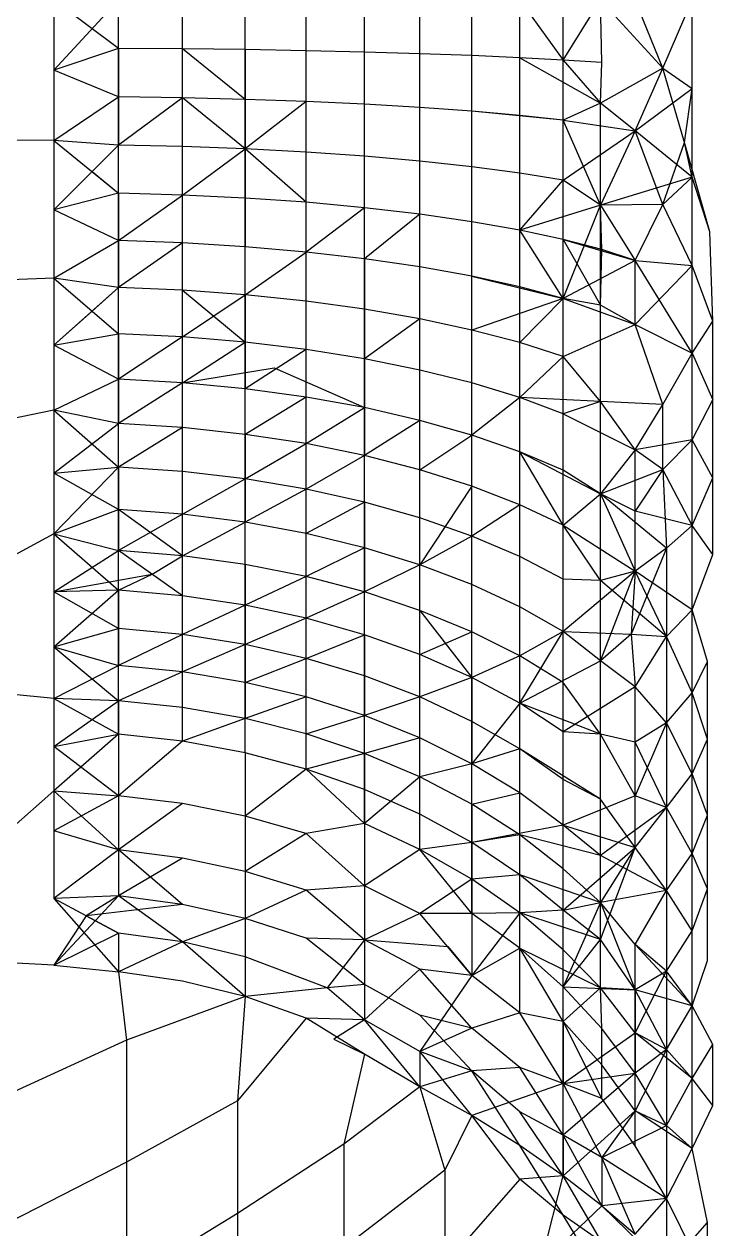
# Model space of a CAD drawing. Header units: inches. Extents: x 17 to 4615, y 5 to 3256.
# Drawn here: x 744.011 to 744.533, y 2589.219 to 2590.134 of the extents above; entities that cross this region are included whole.
import ezdxf

# ---------------------------------------------------------------- set-up
doc = ezdxf.new("R2010")
doc.units = ezdxf.units.IN
doc.header["$MEASUREMENT"] = 0

msp = doc.modelspace()

# ---------------------------------------------------------------- linework, layer by layer
for p, q in [((744.03334, 2590.15232), (744.03334, 2590.09882)), ((744.03334, 2590.09882), (744.08235, 2590.15232)), ((744.08235, 2590.11539), (744.03334, 2590.15232)), ((744.08235, 2590.11539), (744.08235, 2590.15232)), ((744.13087, 2590.11506), (744.13087, 2590.15232)), ((744.17848, 2590.11448), (744.17848, 2590.15232)), ((744.22468, 2590.11365), (744.22468, 2590.15232)), ((744.26902, 2590.11261), (744.26902, 2590.15232)), ((744.31111, 2590.11139), (744.31111, 2590.15232)), ((744.35054, 2590.10996), (744.35054, 2590.15232)), ((744.38688, 2590.10834), (744.38688, 2590.15232)), ((744.38688, 2590.15232), (744.41984, 2590.10654)), ((744.41984, 2590.10654), (744.41984, 2590.15232)), ((744.41984, 2590.10654), (744.44804, 2590.15232)), ((744.44908, 2590.10462), (744.44804, 2590.15232)), ((744.44804, 2590.15232), (744.49528, 2590.10038)), ((744.49528, 2590.10038), (744.47428, 2590.15232)), ((744.49528, 2590.10038), (744.51756, 2590.15232)), ((744.51756, 2590.08487), (744.51756, 2590.15232)), ((744.08235, 2590.11539), (744.03334, 2590.09882)), ((744.13087, 2590.11506), (744.08235, 2590.11539)), ((744.08235, 2590.07856), (744.08235, 2590.11539)), ((744.08235, 2590.11539), (744.08235, 2590.04191)), ((744.17848, 2590.11448), (744.13087, 2590.11506)), ((744.13087, 2590.07785), (744.13087, 2590.11506)), ((744.17848, 2590.0767), (744.13087, 2590.11506)), ((744.22468, 2590.11365), (744.17848, 2590.11448)), ((744.17848, 2590.0767), (744.17848, 2590.11448)), ((744.17848, 2590.11448), (744.17848, 2590.0391)), ((744.26902, 2590.11261), (744.22468, 2590.11365)), ((744.22468, 2590.07508), (744.22468, 2590.11365)), ((744.31111, 2590.11139), (744.26902, 2590.11261)), ((744.26902, 2590.07303), (744.26902, 2590.11261)), ((744.35054, 2590.10996), (744.31111, 2590.11139)), ((744.31111, 2590.07056), (744.31111, 2590.11139)), ((744.38688, 2590.10834), (744.35054, 2590.10996)), ((744.35054, 2590.06769), (744.35054, 2590.10996)), ((744.41984, 2590.10654), (744.38688, 2590.10834)), ((744.38688, 2590.06446), (744.38688, 2590.10834)), ((744.38688, 2590.10834), (744.44804, 2590.07392)), ((744.44908, 2590.10462), (744.41984, 2590.10654)), ((744.41984, 2590.06089), (744.41984, 2590.10654)), ((744.41984, 2590.10654), (744.44804, 2590.07392)), ((744.03334, 2590.09882), (744.03334, 2590.0456)), ((744.08235, 2590.07856), (744.03334, 2590.09882)), ((744.44804, 2590.07392), (744.44908, 2590.10462)), ((744.49528, 2590.10038), (744.44804, 2590.07392)), ((744.47428, 2590.05289), (744.49528, 2590.10038)), ((744.51179, 2590.04401), (744.49528, 2590.10038)), ((744.49528, 2590.10038), (744.51756, 2590.08487)), ((744.47428, 2590.05289), (744.51756, 2590.08487)), ((744.51179, 2590.04401), (744.51756, 2590.08487)), ((744.51756, 2590.01758), (744.51756, 2590.08487)), ((744.03334, 2590.0456), (744.08235, 2590.07856)), ((744.13087, 2590.07785), (744.08235, 2590.07856)), ((744.08235, 2590.04191), (744.08235, 2590.07856)), ((744.13087, 2590.07785), (744.08235, 2590.04191)), ((744.17848, 2590.0767), (744.13087, 2590.07785)), ((744.13087, 2590.04087), (744.13087, 2590.07785)), ((744.17848, 2590.0391), (744.13087, 2590.07785)), ((744.22468, 2590.07508), (744.17848, 2590.0767)), ((744.17848, 2590.0391), (744.17848, 2590.0767)), ((744.22468, 2590.07508), (744.17848, 2590.0391)), ((744.26902, 2590.07303), (744.22468, 2590.07508)), ((744.22468, 2590.03669), (744.22468, 2590.07508)), ((744.31111, 2590.07056), (744.26902, 2590.07303)), ((744.26902, 2590.0336), (744.26902, 2590.07303)), ((744.35054, 2590.06769), (744.31111, 2590.07056)), ((744.31111, 2590.02991), (744.31111, 2590.07056)), ((744.44804, 2590.07392), (744.41984, 2590.06089)), ((744.47428, 2590.05289), (744.44804, 2590.07392)), ((744.44804, 2589.99637), (744.44804, 2590.07392)), ((744.38688, 2590.06446), (744.35054, 2590.06769)), ((744.35054, 2590.02561), (744.35054, 2590.06769)), ((744.41984, 2590.06089), (744.35054, 2590.06769)), ((744.41984, 2590.06089), (744.38688, 2590.06446)), ((744.38688, 2590.02079), (744.38688, 2590.06446)), ((744.41984, 2590.01545), (744.41984, 2590.06089)), ((744.41984, 2590.06089), (744.47428, 2590.05289)), ((744.44804, 2589.99637), (744.41984, 2590.06089)), ((744.41984, 2590.01545), (744.47428, 2590.05289)), ((744.47428, 2590.05289), (744.44804, 2589.99637)), ((744.49528, 2589.99698), (744.47428, 2590.05289)), ((744.51756, 2590.01758), (744.47428, 2590.05289)), ((744.03334, 2590.0456), (744.00028, 2590.04587)), ((744.03334, 2590.0456), (744.03334, 2589.99289)), ((744.08235, 2590.04191), (744.03334, 2590.0456)), ((744.03334, 2590.0456), (744.08235, 2590.00553)), ((744.49528, 2589.99698), (744.51179, 2590.04401)), ((744.53092, 2589.97611), (744.51179, 2590.04401)), ((744.51756, 2590.01758), (744.51179, 2590.04401)), ((744.03334, 2589.99289), (744.08235, 2590.04191)), ((744.08235, 2590.04191), (744.06233, 2590.02189)), ((744.13087, 2590.04087), (744.08235, 2590.04191)), ((744.08235, 2590.00553), (744.08235, 2590.04191)), ((744.17848, 2590.0391), (744.13087, 2590.04087)), ((744.13087, 2590.00412), (744.13087, 2590.04087)), ((744.13087, 2590.00412), (744.17848, 2590.0391)), ((744.22468, 2590.03669), (744.17848, 2590.0391)), ((744.17848, 2590.00181), (744.17848, 2590.0391)), ((744.17848, 2590.0391), (744.17848, 2589.96485)), ((744.22468, 2589.99857), (744.17848, 2590.0391)), ((744.26902, 2590.0336), (744.22468, 2590.03669)), ((744.22468, 2589.99857), (744.22468, 2590.03669)), ((744.31111, 2590.02991), (744.26902, 2590.0336)), ((744.26902, 2589.99448), (744.26902, 2590.0336)), ((744.35054, 2590.02561), (744.31111, 2590.02991)), ((744.31111, 2589.98957), (744.31111, 2590.02991)), ((744.38688, 2590.02079), (744.35054, 2590.02561)), ((744.35054, 2589.98386), (744.35054, 2590.02561)), ((744.06233, 2590.02189), (744.08235, 2590.00553)), ((744.41984, 2590.01545), (744.38688, 2590.02079)), ((744.38688, 2589.97742), (744.38688, 2590.02079)), ((744.38688, 2589.97742), (744.41984, 2590.01545)), ((744.44804, 2589.99637), (744.41984, 2590.01545)), ((744.41984, 2589.97034), (744.41984, 2590.01545)), ((744.51756, 2590.01758), (744.44804, 2589.99637)), ((744.51756, 2590.01758), (744.49528, 2589.99698)), ((744.51756, 2589.95063), (744.51756, 2590.01758)), ((744.53092, 2589.97611), (744.51756, 2590.01758)), ((744.08235, 2590.00553), (744.03334, 2589.99289)), ((744.13087, 2590.00412), (744.08235, 2590.00553)), ((744.08235, 2589.96949), (744.08235, 2590.00553)), ((744.08235, 2590.00553), (744.08235, 2589.9339)), ((744.08235, 2589.96949), (744.13087, 2590.00412)), ((744.17848, 2590.00181), (744.13087, 2590.00412)), ((744.13087, 2589.96775), (744.13087, 2590.00412)), ((744.22468, 2589.99857), (744.17848, 2590.00181)), ((744.17848, 2589.96485), (744.17848, 2590.00181)), ((744.26902, 2589.99448), (744.22468, 2589.99857)), ((744.22468, 2589.96085), (744.22468, 2589.99857)), ((744.49528, 2589.99698), (744.44804, 2589.99637)), ((744.47428, 2589.95444), (744.49528, 2589.99698)), ((744.51756, 2589.95063), (744.49528, 2589.99698)), ((744.03334, 2589.99289), (744.03334, 2589.94101)), ((744.08235, 2589.96949), (744.03334, 2589.99289)), ((744.26902, 2589.99448), (744.22468, 2589.96085)), ((744.31111, 2589.98957), (744.26902, 2589.99448)), ((744.26902, 2589.95575), (744.26902, 2589.99448)), ((744.31111, 2589.98957), (744.26902, 2589.95575)), ((744.35054, 2589.98386), (744.31111, 2589.98957)), ((744.31111, 2589.94962), (744.31111, 2589.98957)), ((744.44804, 2589.99637), (744.38688, 2589.97742)), ((744.41984, 2589.92566), (744.44804, 2589.99637)), ((744.44804, 2589.92057), (744.44804, 2589.99637)), ((744.44908, 2589.96265), (744.44804, 2589.99637)), ((744.44804, 2589.99637), (744.47428, 2589.95444)), ((744.38688, 2589.97742), (744.35054, 2589.98386)), ((744.35054, 2589.94251), (744.35054, 2589.98386)), ((744.03334, 2589.94101), (744.08235, 2589.96949)), ((744.13087, 2589.96775), (744.08235, 2589.96949)), ((744.08235, 2589.9339), (744.08235, 2589.96949)), ((744.41984, 2589.97034), (744.38688, 2589.97742)), ((744.38688, 2589.93451), (744.38688, 2589.97742)), ((744.41984, 2589.92566), (744.38688, 2589.97742)), ((744.44908, 2589.96265), (744.41984, 2589.97034)), ((744.41984, 2589.92566), (744.41984, 2589.97034)), ((744.41984, 2589.97034), (744.47428, 2589.95444)), ((744.41984, 2589.97034), (744.44804, 2589.92057)), ((744.53334, 2589.90845), (744.53092, 2589.97611)), ((744.13087, 2589.96775), (744.08235, 2589.9339)), ((744.17848, 2589.96485), (744.13087, 2589.96775)), ((744.13087, 2589.93183), (744.13087, 2589.96775)), ((744.22468, 2589.96085), (744.17848, 2589.96485)), ((744.17848, 2589.92835), (744.17848, 2589.96485)), ((744.17848, 2589.92835), (744.22468, 2589.96085)), ((744.26902, 2589.95575), (744.22468, 2589.96085)), ((744.22468, 2589.92356), (744.22468, 2589.96085)), ((744.44804, 2589.92057), (744.44908, 2589.96265)), ((744.47428, 2589.95444), (744.44908, 2589.96265)), ((744.31111, 2589.94962), (744.26902, 2589.95575)), ((744.26902, 2589.91745), (744.26902, 2589.95575)), ((744.26902, 2589.95575), (744.26902, 2589.87977)), ((744.47428, 2589.95444), (744.41984, 2589.92566)), ((744.47428, 2589.90586), (744.47428, 2589.95444)), ((744.47428, 2589.95444), (744.51756, 2589.95063)), ((744.51756, 2589.88416), (744.47428, 2589.95444)), ((744.35054, 2589.94251), (744.31111, 2589.94962)), ((744.31111, 2589.91013), (744.31111, 2589.94962)), ((744.38688, 2589.93451), (744.35054, 2589.94251)), ((744.35054, 2589.90165), (744.35054, 2589.94251)), ((744.35054, 2589.94251), (744.41984, 2589.92566)), ((744.51756, 2589.95063), (744.47428, 2589.90586)), ((744.51756, 2589.88416), (744.51756, 2589.95063)), ((744.53334, 2589.90845), (744.51756, 2589.95063)), ((744.03334, 2589.94101), (744.00028, 2589.93967)), ((744.03334, 2589.94101), (744.03334, 2589.89023)), ((744.08235, 2589.9339), (744.03334, 2589.94101)), ((744.03334, 2589.94101), (744.08235, 2589.89884)), ((744.03334, 2589.89023), (744.08235, 2589.9339)), ((744.08235, 2589.9339), (744.06233, 2589.91607)), ((744.13087, 2589.93183), (744.08235, 2589.9339)), ((744.08235, 2589.89884), (744.08235, 2589.9339)), ((744.41984, 2589.92566), (744.38688, 2589.93451)), ((744.38688, 2589.89209), (744.38688, 2589.93451)), ((744.17848, 2589.92835), (744.13087, 2589.93183)), ((744.13087, 2589.89643), (744.13087, 2589.93183)), ((744.13087, 2589.93183), (744.17848, 2589.8924)), ((744.13087, 2589.89643), (744.17848, 2589.92835)), ((744.22468, 2589.92356), (744.17848, 2589.92835)), ((744.17848, 2589.8924), (744.17848, 2589.92835)), ((744.17848, 2589.92835), (744.17848, 2589.85706)), ((744.26902, 2589.91745), (744.22468, 2589.92356)), ((744.22468, 2589.88681), (744.22468, 2589.92356)), ((744.41984, 2589.92566), (744.35054, 2589.90165)), ((744.38688, 2589.89209), (744.41984, 2589.92566)), ((744.44804, 2589.92057), (744.41984, 2589.92566)), ((744.41984, 2589.88154), (744.41984, 2589.92566)), ((744.41984, 2589.92566), (744.47428, 2589.90586)), ((744.03334, 2589.89023), (744.06233, 2589.91607)), ((744.06233, 2589.91607), (744.08235, 2589.89884)), ((744.31111, 2589.91013), (744.26902, 2589.91745)), ((744.26902, 2589.87977), (744.26902, 2589.91745)), ((744.44804, 2589.84726), (744.44804, 2589.92057)), ((744.47428, 2589.90586), (744.44804, 2589.92057)), ((744.31111, 2589.91013), (744.26902, 2589.87977)), ((744.35054, 2589.90165), (744.31111, 2589.91013)), ((744.31111, 2589.87125), (744.31111, 2589.91013)), ((744.41984, 2589.88154), (744.47428, 2589.90586)), ((744.49528, 2589.84501), (744.47428, 2589.90586)), ((744.47428, 2589.90586), (744.51756, 2589.88416)), ((744.51756, 2589.88416), (744.53334, 2589.90845)), ((744.53334, 2589.84861), (744.53334, 2589.90845)), ((744.03334, 2589.89023), (744.08235, 2589.89884)), ((744.13087, 2589.89643), (744.08235, 2589.89884)), ((744.08235, 2589.86438), (744.08235, 2589.89884)), ((744.08235, 2589.89884), (744.08235, 2589.83063)), ((744.13087, 2589.89643), (744.08235, 2589.86438)), ((744.17848, 2589.8924), (744.13087, 2589.89643)), ((744.13087, 2589.86164), (744.13087, 2589.89643)), ((744.38688, 2589.89209), (744.35054, 2589.90165)), ((744.35054, 2589.86142), (744.35054, 2589.90165)), ((744.03334, 2589.89023), (744.03334, 2589.84076)), ((744.08235, 2589.86438), (744.03334, 2589.89023)), ((744.13087, 2589.86164), (744.17848, 2589.8924)), ((744.22468, 2589.88681), (744.17848, 2589.8924)), ((744.17848, 2589.85706), (744.17848, 2589.8924)), ((744.22468, 2589.88681), (744.17848, 2589.85706)), ((744.26902, 2589.87977), (744.22468, 2589.88681)), ((744.22468, 2589.85074), (744.22468, 2589.88681)), ((744.41984, 2589.88154), (744.38688, 2589.89209)), ((744.38688, 2589.85032), (744.38688, 2589.89209)), ((744.31111, 2589.87125), (744.26902, 2589.87977)), ((744.26902, 2589.84272), (744.26902, 2589.87977)), ((744.26902, 2589.87977), (744.26902, 2589.8064)), ((744.38688, 2589.85032), (744.41984, 2589.88154)), ((744.44804, 2589.84726), (744.41984, 2589.88154)), ((744.41984, 2589.83808), (744.41984, 2589.88154)), ((744.49528, 2589.84501), (744.51756, 2589.88416)), ((744.51756, 2589.81833), (744.51756, 2589.88416)), ((744.51756, 2589.88416), (744.53334, 2589.84861)), ((744.13087, 2589.86164), (744.20043, 2589.87292)), ((744.20043, 2589.87292), (744.26902, 2589.84272)), ((744.35054, 2589.86142), (744.31111, 2589.87125)), ((744.31111, 2589.83307), (744.31111, 2589.87125)), ((744.03334, 2589.84076), (744.08235, 2589.86438)), ((744.13087, 2589.86164), (744.08235, 2589.86438)), ((744.08235, 2589.83063), (744.08235, 2589.86438)), ((744.13087, 2589.86164), (744.08235, 2589.83063)), ((744.17848, 2589.85706), (744.13087, 2589.86164)), ((744.13087, 2589.82755), (744.13087, 2589.86164)), ((744.38688, 2589.85032), (744.35054, 2589.86142)), ((744.35054, 2589.82187), (744.35054, 2589.86142)), ((744.22468, 2589.85074), (744.17848, 2589.85706)), ((744.17848, 2589.82245), (744.17848, 2589.85706)), ((744.22468, 2589.85074), (744.17848, 2589.82245)), ((744.26902, 2589.84272), (744.22468, 2589.85074)), ((744.22468, 2589.81537), (744.22468, 2589.85074)), ((744.38688, 2589.85032), (744.35054, 2589.82187)), ((744.41984, 2589.83808), (744.38688, 2589.85032)), ((744.38688, 2589.80927), (744.38688, 2589.85032)), ((744.44804, 2589.84726), (744.38688, 2589.85032)), ((744.22468, 2589.81537), (744.26902, 2589.84272)), ((744.31111, 2589.83307), (744.26902, 2589.84272)), ((744.26902, 2589.8064), (744.26902, 2589.84272)), ((744.44804, 2589.84726), (744.41984, 2589.83808)), ((744.44804, 2589.77732), (744.44804, 2589.84726)), ((744.49528, 2589.84501), (744.44804, 2589.84726)), ((744.47428, 2589.81061), (744.44804, 2589.84726)), ((744.47428, 2589.81061), (744.49528, 2589.84501)), ((744.49528, 2589.79566), (744.49528, 2589.84501)), ((744.51756, 2589.81833), (744.53334, 2589.84861)), ((744.53334, 2589.78946), (744.53334, 2589.84861)), ((744.03334, 2589.84076), (744.00028, 2589.83396)), ((744.03334, 2589.84076), (744.03334, 2589.79288)), ((744.08235, 2589.83063), (744.03334, 2589.84076)), ((744.03334, 2589.84076), (744.08235, 2589.79764)), ((744.31111, 2589.83307), (744.26902, 2589.8064)), ((744.35054, 2589.82187), (744.31111, 2589.83307)), ((744.31111, 2589.79563), (744.31111, 2589.83307)), ((744.41984, 2589.79535), (744.41984, 2589.83808)), ((744.41984, 2589.83808), (744.47428, 2589.81061)), ((744.03334, 2589.79288), (744.08235, 2589.83063)), ((744.13087, 2589.82755), (744.08235, 2589.83063)), ((744.08235, 2589.79764), (744.08235, 2589.83063)), ((744.13087, 2589.82755), (744.08235, 2589.79764)), ((744.17848, 2589.82245), (744.13087, 2589.82755)), ((744.13087, 2589.79425), (744.13087, 2589.82755)), ((744.22468, 2589.81537), (744.17848, 2589.82245)), ((744.17848, 2589.78861), (744.17848, 2589.82245)), ((744.17848, 2589.82245), (744.17848, 2589.75568)), ((744.17848, 2589.78861), (744.22468, 2589.81537)), ((744.26902, 2589.8064), (744.22468, 2589.81537)), ((744.22468, 2589.78083), (744.22468, 2589.81537)), ((744.31111, 2589.79563), (744.35054, 2589.82187)), ((744.38688, 2589.80927), (744.35054, 2589.82187)), ((744.35054, 2589.78312), (744.35054, 2589.82187)), ((744.51756, 2589.81833), (744.47428, 2589.81061)), ((744.51756, 2589.81833), (744.49528, 2589.79566)), ((744.51756, 2589.7533), (744.51756, 2589.81833)), ((744.53334, 2589.78946), (744.51756, 2589.81833)), ((744.26902, 2589.8064), (744.22468, 2589.78083)), ((744.31111, 2589.79563), (744.26902, 2589.8064)), ((744.26902, 2589.77094), (744.26902, 2589.8064)), ((744.41984, 2589.79535), (744.38688, 2589.80927)), ((744.38688, 2589.76905), (744.38688, 2589.80927)), ((744.38688, 2589.80927), (744.44804, 2589.77732)), ((744.41984, 2589.75348), (744.38688, 2589.80927)), ((744.47428, 2589.81061), (744.44804, 2589.77732)), ((744.49528, 2589.79566), (744.47428, 2589.81061)), ((744.47428, 2589.76416), (744.47428, 2589.81061)), ((744.03334, 2589.79288), (744.08235, 2589.79764)), ((744.08235, 2589.79764), (744.03334, 2589.74683)), ((744.13087, 2589.79425), (744.08235, 2589.79764)), ((744.08235, 2589.76551), (744.08235, 2589.79764)), ((744.08235, 2589.79764), (744.08235, 2589.73432)), ((744.35054, 2589.78312), (744.31111, 2589.79563)), ((744.31111, 2589.75904), (744.31111, 2589.79563)), ((744.44804, 2589.77732), (744.41984, 2589.79535)), ((744.41984, 2589.75348), (744.41984, 2589.79535)), ((744.44804, 2589.77732), (744.49528, 2589.79566)), ((744.49528, 2589.79566), (744.47428, 2589.76416)), ((744.51756, 2589.7533), (744.49528, 2589.79566)), ((744.49528, 2589.79566), (744.49812, 2589.73597)), ((744.03334, 2589.79288), (744.03334, 2589.74683)), ((744.08235, 2589.76551), (744.03334, 2589.79288)), ((744.17848, 2589.78861), (744.13087, 2589.79425)), ((744.13087, 2589.76181), (744.13087, 2589.79425)), ((744.13087, 2589.76181), (744.17848, 2589.78861)), ((744.22468, 2589.78083), (744.17848, 2589.78861)), ((744.17848, 2589.75568), (744.17848, 2589.78861)), ((744.51756, 2589.7533), (744.53334, 2589.78946)), ((744.53334, 2589.73121), (744.53334, 2589.78946)), ((744.22468, 2589.78083), (744.17848, 2589.75568)), ((744.26902, 2589.77094), (744.22468, 2589.78083)), ((744.22468, 2589.74717), (744.22468, 2589.78083)), ((744.35054, 2589.78312), (744.31111, 2589.72342)), ((744.38688, 2589.76905), (744.35054, 2589.78312)), ((744.35054, 2589.74527), (744.35054, 2589.78312)), ((744.41984, 2589.75348), (744.44804, 2589.77732)), ((744.44804, 2589.71149), (744.44804, 2589.77732)), ((744.47428, 2589.76416), (744.44804, 2589.77732)), ((744.44804, 2589.77732), (744.47428, 2589.71866)), ((744.49812, 2589.73597), (744.44804, 2589.77732)), ((744.26902, 2589.77094), (744.22468, 2589.74717)), ((744.31111, 2589.75904), (744.26902, 2589.77094)), ((744.26902, 2589.73639), (744.26902, 2589.77094)), ((744.26902, 2589.77094), (744.26902, 2589.70285)), ((744.38688, 2589.76905), (744.35054, 2589.74527)), ((744.41984, 2589.75348), (744.38688, 2589.76905)), ((744.38688, 2589.72974), (744.38688, 2589.76905)), ((744.03334, 2589.74683), (744.08235, 2589.76551)), ((744.13087, 2589.76181), (744.08235, 2589.76551)), ((744.08235, 2589.73432), (744.08235, 2589.76551)), ((744.13087, 2589.73029), (744.08235, 2589.76551)), ((744.13087, 2589.76181), (744.08235, 2589.73432)), ((744.17848, 2589.75568), (744.13087, 2589.76181)), ((744.13087, 2589.73029), (744.13087, 2589.76181)), ((744.35054, 2589.74527), (744.31111, 2589.75904)), ((744.31111, 2589.72342), (744.31111, 2589.75904)), ((744.51756, 2589.7533), (744.47428, 2589.76416)), ((744.47428, 2589.71866), (744.47428, 2589.76416)), ((744.13087, 2589.73029), (744.17848, 2589.75568)), ((744.22468, 2589.74717), (744.17848, 2589.75568)), ((744.17848, 2589.72367), (744.17848, 2589.75568)), ((744.44804, 2589.71149), (744.41984, 2589.75348)), ((744.41984, 2589.71259), (744.41984, 2589.75348)), ((744.41984, 2589.75348), (744.47428, 2589.71866)), ((744.49812, 2589.73597), (744.51756, 2589.7533)), ((744.51756, 2589.68924), (744.51756, 2589.7533)), ((744.53334, 2589.73121), (744.51756, 2589.7533)), ((744.03334, 2589.74683), (744.00028, 2589.72904)), ((744.03334, 2589.74683), (744.03334, 2589.70285)), ((744.03334, 2589.74683), (744.08235, 2589.73432)), ((744.03334, 2589.74683), (744.08235, 2589.70411)), ((744.26902, 2589.73639), (744.22468, 2589.74717)), ((744.22468, 2589.71448), (744.22468, 2589.74717)), ((744.35054, 2589.74527), (744.31111, 2589.72342)), ((744.38688, 2589.72974), (744.35054, 2589.74527)), ((744.35054, 2589.70841), (744.35054, 2589.74527)), ((744.03334, 2589.70285), (744.08235, 2589.73432)), ((744.13087, 2589.73029), (744.08235, 2589.73432)), ((744.08235, 2589.70411), (744.08235, 2589.73432)), ((744.13087, 2589.69983), (744.08235, 2589.73432)), ((744.26902, 2589.73639), (744.22468, 2589.71448)), ((744.31111, 2589.72342), (744.26902, 2589.73639)), ((744.26902, 2589.70285), (744.26902, 2589.73639)), ((744.49812, 2589.73597), (744.47129, 2589.67084)), ((744.49812, 2589.73597), (744.47428, 2589.71866)), ((744.49812, 2589.73597), (744.49812, 2589.6691)), ((744.1078, 2589.71623), (744.13087, 2589.73029)), ((744.17848, 2589.72367), (744.13087, 2589.73029)), ((744.13087, 2589.69983), (744.13087, 2589.73029)), ((744.22468, 2589.71448), (744.17848, 2589.72367)), ((744.17848, 2589.69272), (744.17848, 2589.72367)), ((744.17848, 2589.72367), (744.17848, 2589.66288)), ((744.31111, 2589.72342), (744.26902, 2589.70285)), ((744.35054, 2589.70841), (744.31111, 2589.72342)), ((744.31111, 2589.68882), (744.31111, 2589.72342)), ((744.41984, 2589.71259), (744.38688, 2589.72974)), ((744.38688, 2589.69144), (744.38688, 2589.72974)), ((744.51756, 2589.68924), (744.53334, 2589.73121)), ((744.03334, 2589.70285), (744.1078, 2589.71623)), ((744.08235, 2589.70411), (744.1078, 2589.71623)), ((744.22468, 2589.71448), (744.17848, 2589.69272)), ((744.26902, 2589.70285), (744.22468, 2589.71448)), ((744.22468, 2589.68287), (744.22468, 2589.71448)), ((744.47428, 2589.71866), (744.41984, 2589.67276)), ((744.47428, 2589.71866), (744.44804, 2589.71149)), ((744.44804, 2589.65049), (744.47428, 2589.71866)), ((744.47428, 2589.71866), (744.47129, 2589.67084)), ((744.51756, 2589.68924), (744.47428, 2589.71866)), ((744.49812, 2589.6691), (744.47428, 2589.71866)), ((744.08235, 2589.70411), (744.03334, 2589.70285)), ((744.03334, 2589.66117), (744.08235, 2589.70411)), ((744.13087, 2589.69983), (744.08235, 2589.70411)), ((744.08235, 2589.67499), (744.08235, 2589.70411)), ((744.08235, 2589.70411), (744.08235, 2589.64704)), ((744.38688, 2589.69144), (744.35054, 2589.70841)), ((744.35054, 2589.67258), (744.35054, 2589.70841)), ((744.44804, 2589.71149), (744.41984, 2589.71259)), ((744.41984, 2589.67276), (744.41984, 2589.71259)), ((744.44804, 2589.65049), (744.44804, 2589.71149)), ((744.49812, 2589.6691), (744.44804, 2589.71149)), ((744.03334, 2589.70285), (744.03334, 2589.66117)), ((744.08235, 2589.67499), (744.03334, 2589.70285)), ((744.17848, 2589.69272), (744.13087, 2589.69983)), ((744.13087, 2589.67041), (744.13087, 2589.69983)), ((744.26902, 2589.70285), (744.22468, 2589.68287)), ((744.31111, 2589.68882), (744.26902, 2589.70285)), ((744.26902, 2589.67038), (744.26902, 2589.70285)), ((744.17848, 2589.69272), (744.13087, 2589.67041)), ((744.22468, 2589.68287), (744.17848, 2589.69272)), ((744.17848, 2589.66288), (744.17848, 2589.69272)), ((744.35054, 2589.67258), (744.31111, 2589.68882)), ((744.31111, 2589.65534), (744.31111, 2589.68882)), ((744.31111, 2589.68882), (744.35054, 2589.63794)), ((744.41984, 2589.67276), (744.38688, 2589.69144)), ((744.38688, 2589.65427), (744.38688, 2589.69144)), ((744.49812, 2589.6691), (744.51756, 2589.68924)), ((744.51756, 2589.62632), (744.51756, 2589.68924)), ((744.52937, 2589.64994), (744.51756, 2589.68924)), ((744.22468, 2589.68287), (744.17848, 2589.66288)), ((744.26902, 2589.67038), (744.22468, 2589.68287)), ((744.22468, 2589.65238), (744.22468, 2589.68287)), ((744.03334, 2589.66117), (744.08235, 2589.67499)), ((744.13087, 2589.67041), (744.08235, 2589.67499)), ((744.08235, 2589.64704), (744.08235, 2589.67499)), ((744.13087, 2589.67041), (744.08235, 2589.64704)), ((744.17848, 2589.66288), (744.13087, 2589.67041)), ((744.13087, 2589.64219), (744.13087, 2589.67041)), ((744.22468, 2589.65238), (744.26902, 2589.67038)), ((744.31111, 2589.65534), (744.26902, 2589.67038)), ((744.26902, 2589.63907), (744.26902, 2589.67038)), ((744.26902, 2589.67038), (744.26902, 2589.60901)), ((744.31111, 2589.65534), (744.35054, 2589.67258)), ((744.38688, 2589.65427), (744.35054, 2589.67258)), ((744.35054, 2589.63794), (744.35054, 2589.67258)), ((744.38688, 2589.61832), (744.41984, 2589.67276)), ((744.41984, 2589.67276), (744.38688, 2589.65427)), ((744.44804, 2589.65049), (744.41984, 2589.67276)), ((744.41984, 2589.63407), (744.41984, 2589.67276)), ((744.41984, 2589.67276), (744.47129, 2589.67084)), ((744.47129, 2589.67084), (744.44804, 2589.65049)), ((744.47129, 2589.67084), (744.49812, 2589.6691)), ((744.47129, 2589.67084), (744.47428, 2589.63086)), ((744.47428, 2589.63086), (744.49812, 2589.6691)), ((744.49812, 2589.6691), (744.49812, 2589.60343)), ((744.51756, 2589.62632), (744.49812, 2589.6691)), ((744.03334, 2589.66117), (744.03334, 2589.62198)), ((744.03334, 2589.66117), (744.08235, 2589.64704)), ((744.03334, 2589.66117), (744.08235, 2589.62027)), ((744.17848, 2589.66288), (744.13087, 2589.64219)), ((744.22468, 2589.65238), (744.17848, 2589.66288)), ((744.17848, 2589.63419), (744.17848, 2589.66288)), ((744.17848, 2589.66288), (744.17848, 2589.60675)), ((744.17848, 2589.63419), (744.22468, 2589.65238)), ((744.26902, 2589.63907), (744.22468, 2589.65238)), ((744.22468, 2589.62308), (744.22468, 2589.65238)), ((744.35054, 2589.63794), (744.31111, 2589.65534)), ((744.31111, 2589.62308), (744.31111, 2589.65534)), ((744.38688, 2589.65427), (744.35054, 2589.63794)), ((744.41984, 2589.63407), (744.38688, 2589.65427)), ((744.38688, 2589.61832), (744.38688, 2589.65427)), ((744.38688, 2589.61832), (744.44804, 2589.65049)), ((744.44804, 2589.59498), (744.44804, 2589.65049)), ((744.47428, 2589.63086), (744.44804, 2589.65049)), ((744.51756, 2589.62632), (744.52937, 2589.64994)), ((744.52937, 2589.59104), (744.52937, 2589.64994)), ((744.03334, 2589.62198), (744.08235, 2589.64704)), ((744.13087, 2589.64219), (744.08235, 2589.64704)), ((744.08235, 2589.62027), (744.08235, 2589.64704)), ((744.13087, 2589.64219), (744.08235, 2589.62027)), ((744.17848, 2589.63419), (744.13087, 2589.64219)), ((744.13087, 2589.61521), (744.13087, 2589.64219)), ((744.22468, 2589.62308), (744.17848, 2589.63419)), ((744.17848, 2589.60675), (744.17848, 2589.63419)), ((744.31111, 2589.62308), (744.26902, 2589.63907)), ((744.26902, 2589.60901), (744.26902, 2589.63907)), ((744.35054, 2589.63794), (744.31111, 2589.62308)), ((744.38688, 2589.61832), (744.35054, 2589.63794)), ((744.35054, 2589.60453), (744.35054, 2589.63794)), ((744.35054, 2589.63794), (744.35054, 2589.57242)), ((744.44804, 2589.59498), (744.41984, 2589.63407)), ((744.41984, 2589.59665), (744.41984, 2589.63407)), ((744.47428, 2589.63086), (744.41984, 2589.59665)), ((744.49812, 2589.60343), (744.47428, 2589.63086)), ((744.47428, 2589.58881), (744.47428, 2589.63086)), ((744.03334, 2589.62198), (744.00028, 2589.62516)), ((744.03334, 2589.62198), (744.03334, 2589.58551)), ((744.08235, 2589.62027), (744.03334, 2589.62198)), ((744.03334, 2589.62198), (744.08235, 2589.59482)), ((744.22468, 2589.62308), (744.17848, 2589.60675)), ((744.26902, 2589.60901), (744.22468, 2589.62308)), ((744.22468, 2589.59507), (744.22468, 2589.62308)), ((744.31111, 2589.62308), (744.26902, 2589.60901)), ((744.35054, 2589.60453), (744.31111, 2589.62308)), ((744.31111, 2589.59208), (744.31111, 2589.62308)), ((744.49812, 2589.60343), (744.51756, 2589.62632)), ((744.51756, 2589.56464), (744.51756, 2589.62632)), ((744.52937, 2589.59104), (744.51756, 2589.62632)), ((744.03334, 2589.58551), (744.08235, 2589.62027)), ((744.13087, 2589.61521), (744.08235, 2589.62027)), ((744.08235, 2589.59482), (744.08235, 2589.62027)), ((744.08235, 2589.62027), (744.08235, 2589.54798)), ((744.17848, 2589.60675), (744.13087, 2589.61521)), ((744.13087, 2589.58948), (744.13087, 2589.61521)), ((744.38688, 2589.61832), (744.35054, 2589.57242)), ((744.41984, 2589.59665), (744.38688, 2589.61832)), ((744.38688, 2589.58362), (744.38688, 2589.61832)), ((744.44804, 2589.59498), (744.38688, 2589.61832)), ((744.17848, 2589.60675), (744.13087, 2589.58948)), ((744.22468, 2589.59507), (744.17848, 2589.60675)), ((744.17848, 2589.58066), (744.17848, 2589.60675)), ((744.22468, 2589.59507), (744.26902, 2589.60901)), ((744.31111, 2589.59208), (744.26902, 2589.60901)), ((744.26902, 2589.58024), (744.26902, 2589.60901)), ((744.38688, 2589.58362), (744.35054, 2589.60453)), ((744.35054, 2589.57242), (744.35054, 2589.60453)), ((744.49812, 2589.60343), (744.47428, 2589.5481)), ((744.49812, 2589.60343), (744.47428, 2589.58881)), ((744.49812, 2589.60343), (744.49812, 2589.53907)), ((744.51756, 2589.56464), (744.49812, 2589.60343)), ((744.03334, 2589.58551), (744.08235, 2589.59482)), ((744.08235, 2589.59482), (744.03334, 2589.55191)), ((744.13087, 2589.58948), (744.08235, 2589.59482)), ((744.26902, 2589.58024), (744.22468, 2589.59507)), ((744.22468, 2589.56839), (744.22468, 2589.59507)), ((744.44804, 2589.59498), (744.41984, 2589.59665)), ((744.41984, 2589.56055), (744.41984, 2589.59665)), ((744.41984, 2589.52588), (744.41984, 2589.59665)), ((744.44804, 2589.54557), (744.44804, 2589.59498)), ((744.47428, 2589.58881), (744.44804, 2589.59498)), ((744.47428, 2589.5481), (744.44804, 2589.59498)), ((744.03334, 2589.58551), (744.03334, 2589.55191)), ((744.08235, 2589.54798), (744.03334, 2589.58551)), ((744.13087, 2589.58948), (744.08235, 2589.54798)), ((744.17848, 2589.58066), (744.13087, 2589.58948)), ((744.31111, 2589.59208), (744.26902, 2589.58024)), ((744.35054, 2589.57242), (744.31111, 2589.59208)), ((744.31111, 2589.56241), (744.31111, 2589.59208)), ((744.49812, 2589.53907), (744.47428, 2589.58881)), ((744.47428, 2589.5481), (744.47428, 2589.58881)), ((744.51756, 2589.56464), (744.52937, 2589.59104)), ((744.52937, 2589.53348), (744.52937, 2589.59104)), ((744.22468, 2589.56839), (744.17848, 2589.58066)), ((744.17848, 2589.58066), (744.17848, 2589.53263)), ((744.26902, 2589.58024), (744.22468, 2589.56839)), ((744.31111, 2589.56241), (744.26902, 2589.58024)), ((744.26902, 2589.55286), (744.26902, 2589.58024)), ((744.26902, 2589.58024), (744.26902, 2589.52692)), ((744.38688, 2589.58362), (744.35054, 2589.57242)), ((744.41984, 2589.56055), (744.38688, 2589.58362)), ((744.38688, 2589.5503), (744.38688, 2589.58362)), ((744.44804, 2589.54557), (744.38688, 2589.58362)), ((744.22468, 2589.56839), (744.17848, 2589.53263)), ((744.26902, 2589.55286), (744.22468, 2589.56839)), ((744.26902, 2589.52692), (744.22468, 2589.56839)), ((744.35054, 2589.57242), (744.31111, 2589.56241)), ((744.38688, 2589.5503), (744.35054, 2589.57242)), ((744.35054, 2589.54172), (744.35054, 2589.57242)), ((744.31111, 2589.56241), (744.26902, 2589.52692)), ((744.35054, 2589.54172), (744.31111, 2589.56241)), ((744.31111, 2589.53418), (744.31111, 2589.56241)), ((744.44804, 2589.54557), (744.41984, 2589.56055)), ((744.41984, 2589.52588), (744.41984, 2589.56055)), ((744.49812, 2589.53907), (744.51756, 2589.56464)), ((744.51756, 2589.50437), (744.51756, 2589.56464)), ((744.52937, 2589.53348), (744.51756, 2589.56464)), ((744.03334, 2589.55191), (744.00028, 2589.5225)), ((744.03334, 2589.55191), (744.03334, 2589.52137)), ((744.03334, 2589.55191), (744.08235, 2589.54798)), ((744.03334, 2589.55191), (744.08235, 2589.50696)), ((744.31111, 2589.53418), (744.26902, 2589.55286)), ((744.26902, 2589.52692), (744.26902, 2589.55286)), ((744.35054, 2589.54172), (744.38688, 2589.5503)), ((744.41984, 2589.52588), (744.38688, 2589.5503)), ((744.38688, 2589.51844), (744.38688, 2589.5503)), ((744.08235, 2589.54798), (744.03334, 2589.52137)), ((744.13087, 2589.54221), (744.08235, 2589.54798)), ((744.08235, 2589.54798), (744.08235, 2589.47214)), ((744.13087, 2589.54221), (744.08235, 2589.50696)), ((744.17848, 2589.53263), (744.13087, 2589.54221)), ((744.38688, 2589.51844), (744.35054, 2589.54172)), ((744.35054, 2589.51252), (744.35054, 2589.54172)), ((744.35054, 2589.54172), (744.35054, 2589.48484)), ((744.47428, 2589.5481), (744.41984, 2589.52588)), ((744.44804, 2589.50281), (744.44804, 2589.54557)), ((744.47428, 2589.50885), (744.44804, 2589.54557)), ((744.49812, 2589.53907), (744.47428, 2589.5481)), ((744.47428, 2589.50885), (744.47428, 2589.5481)), ((744.22468, 2589.51935), (744.17848, 2589.53263)), ((744.17848, 2589.53263), (744.17848, 2589.49054)), ((744.35054, 2589.51252), (744.31111, 2589.53418)), ((744.31111, 2589.50742), (744.31111, 2589.53418)), ((744.49812, 2589.53907), (744.44804, 2589.50281)), ((744.47428, 2589.50885), (744.49812, 2589.53907)), ((744.49812, 2589.53907), (744.49812, 2589.47617)), ((744.51756, 2589.50437), (744.49812, 2589.53907)), ((744.51756, 2589.50437), (744.52937, 2589.53348)), ((744.52937, 2589.47742), (744.52937, 2589.53348)), ((744.03334, 2589.52137), (744.03334, 2589.4701)), ((744.08235, 2589.50696), (744.03334, 2589.52137)), ((744.26902, 2589.52692), (744.22468, 2589.51935)), ((744.31111, 2589.50742), (744.26902, 2589.52692)), ((744.26902, 2589.52692), (744.26902, 2589.47962)), ((744.41984, 2589.52588), (744.35054, 2589.51252)), ((744.44804, 2589.50281), (744.41984, 2589.52588)), ((744.41984, 2589.49274), (744.41984, 2589.52588)), ((744.41984, 2589.46116), (744.41984, 2589.52588)), ((744.41984, 2589.52588), (744.47428, 2589.50885)), ((744.22468, 2589.51935), (744.17848, 2589.49054)), ((744.26902, 2589.47962), (744.22468, 2589.51935)), ((744.35054, 2589.51252), (744.31111, 2589.50742)), ((744.38688, 2589.51844), (744.35054, 2589.51252)), ((744.38688, 2589.4881), (744.35054, 2589.51252)), ((744.35054, 2589.48484), (744.35054, 2589.51252)), ((744.41984, 2589.49274), (744.38688, 2589.51844)), ((744.38688, 2589.4881), (744.38688, 2589.51844)), ((744.44804, 2589.50281), (744.38688, 2589.51844)), ((744.08235, 2589.50696), (744.03334, 2589.4701)), ((744.13087, 2589.50077), (744.08235, 2589.50696)), ((744.13087, 2589.46564), (744.08235, 2589.50696)), ((744.31111, 2589.50742), (744.26902, 2589.47962)), ((744.35054, 2589.48484), (744.31111, 2589.50742)), ((744.35054, 2589.45874), (744.31111, 2589.50742)), ((744.41984, 2589.46116), (744.47428, 2589.50885)), ((744.47428, 2589.50885), (744.44804, 2589.46717)), ((744.44804, 2589.43903), (744.47428, 2589.50885)), ((744.44804, 2589.46717), (744.44804, 2589.50281)), ((744.49812, 2589.47617), (744.44804, 2589.50281)), ((744.49812, 2589.47617), (744.47428, 2589.50885)), ((744.49812, 2589.47617), (744.51756, 2589.50437)), ((744.51756, 2589.44565), (744.51756, 2589.50437)), ((744.52937, 2589.47742), (744.51756, 2589.50437)), ((744.13087, 2589.50077), (744.08235, 2589.47214)), ((744.17848, 2589.49054), (744.13087, 2589.50077)), ((744.22468, 2589.47638), (744.17848, 2589.49054)), ((744.17848, 2589.49054), (744.17848, 2589.45487)), ((744.35054, 2589.48484), (744.31111, 2589.45865)), ((744.38688, 2589.4881), (744.35054, 2589.48484)), ((744.38688, 2589.45936), (744.35054, 2589.48484)), ((744.35054, 2589.45874), (744.35054, 2589.48484)), ((744.35054, 2589.48484), (744.35054, 2589.41169)), ((744.41984, 2589.46116), (744.38688, 2589.4881)), ((744.38688, 2589.45936), (744.38688, 2589.4881)), ((744.44804, 2589.46717), (744.38688, 2589.4881)), ((744.44804, 2589.46717), (744.41984, 2589.49274)), ((744.41984, 2589.46116), (744.41984, 2589.49274)), ((744.22468, 2589.47638), (744.17848, 2589.45487)), ((744.26902, 2589.47962), (744.22468, 2589.47638)), ((744.26902, 2589.43882), (744.22468, 2589.47638)), ((744.31111, 2589.45865), (744.26902, 2589.47962)), ((744.26902, 2589.47962), (744.26902, 2589.43882)), ((744.49812, 2589.47617), (744.44804, 2589.46717)), ((744.47428, 2589.43509), (744.49812, 2589.47617)), ((744.49812, 2589.47617), (744.49812, 2589.41492)), ((744.51756, 2589.44565), (744.49812, 2589.47617)), ((744.51756, 2589.44565), (744.52937, 2589.47742)), ((744.52937, 2589.42298), (744.52937, 2589.47742)), ((744.08235, 2589.47214), (744.03334, 2589.4701)), ((744.08235, 2589.47214), (744.03334, 2589.41947)), ((744.08235, 2589.44388), (744.03334, 2589.4701)), ((744.03334, 2589.4701), (744.08235, 2589.41437)), ((744.08235, 2589.47214), (744.05784, 2589.45699)), ((744.13087, 2589.46564), (744.08235, 2589.47214)), ((744.13087, 2589.43711), (744.08235, 2589.47214)), ((744.44804, 2589.46717), (744.41984, 2589.40308)), ((744.41984, 2589.46116), (744.44804, 2589.46717)), ((744.44804, 2589.43903), (744.44804, 2589.46717)), ((744.47428, 2589.43509), (744.44804, 2589.46717)), ((744.44804, 2589.46717), (744.47428, 2589.40076)), ((744.05784, 2589.45699), (744.03334, 2589.41947)), ((744.13087, 2589.46564), (744.05784, 2589.45699)), ((744.05784, 2589.45699), (744.08235, 2589.44388)), ((744.17848, 2589.45487), (744.13087, 2589.46564)), ((744.31111, 2589.45865), (744.26902, 2589.43882)), ((744.35054, 2589.45874), (744.31111, 2589.45865)), ((744.35054, 2589.41169), (744.31111, 2589.45865)), ((744.38688, 2589.45936), (744.35054, 2589.41169)), ((744.38688, 2589.45936), (744.35054, 2589.45874)), ((744.38688, 2589.43229), (744.35054, 2589.45874)), ((744.41984, 2589.46116), (744.38688, 2589.45936)), ((744.41984, 2589.43125), (744.38688, 2589.45936)), ((744.38688, 2589.43229), (744.38688, 2589.45936)), ((744.44804, 2589.43903), (744.38688, 2589.45936)), ((744.44804, 2589.43903), (744.41984, 2589.46116)), ((744.41984, 2589.43125), (744.41984, 2589.46116)), ((744.41984, 2589.40308), (744.41984, 2589.46116)), ((744.17848, 2589.45487), (744.13087, 2589.43711)), ((744.22468, 2589.43992), (744.17848, 2589.45487)), ((744.17848, 2589.45487), (744.17848, 2589.3956)), ((744.03334, 2589.41947), (744.08235, 2589.44388)), ((744.13087, 2589.43711), (744.08235, 2589.44388)), ((744.08235, 2589.44388), (744.08235, 2589.41437)), ((744.26902, 2589.43882), (744.22468, 2589.43992)), ((744.26902, 2589.40485), (744.22468, 2589.43992)), ((744.26902, 2589.43882), (744.24067, 2589.40232)), ((744.31111, 2589.41657), (744.26902, 2589.43882)), ((744.26902, 2589.43882), (744.26902, 2589.37812)), ((744.26902, 2589.43882), (744.33217, 2589.43356)), ((744.41984, 2589.40308), (744.44804, 2589.43903)), ((744.47428, 2589.40076), (744.44804, 2589.43903)), ((744.44804, 2589.40232), (744.44804, 2589.43903)), ((744.49812, 2589.41492), (744.51756, 2589.44565)), ((744.51756, 2589.38868), (744.51756, 2589.44565)), ((744.13087, 2589.43711), (744.08235, 2589.41437)), ((744.17848, 2589.42588), (744.13087, 2589.43711)), ((744.17848, 2589.3956), (744.13087, 2589.43711)), ((744.33217, 2589.43356), (744.35054, 2589.41169)), ((744.35054, 2589.41169), (744.38688, 2589.43229)), ((744.41984, 2589.40308), (744.38688, 2589.43229)), ((744.41984, 2589.37671), (744.38688, 2589.43229)), ((744.38688, 2589.3834), (744.38688, 2589.43229)), ((744.38688, 2589.43229), (744.44804, 2589.40232)), ((744.44804, 2589.40232), (744.41984, 2589.43125)), ((744.41984, 2589.40308), (744.41984, 2589.43125)), ((744.49812, 2589.41492), (744.47428, 2589.43509)), ((744.47428, 2589.40076), (744.47428, 2589.43509)), ((744.51756, 2589.38868), (744.47428, 2589.43509)), ((744.03334, 2589.41947), (744.00028, 2589.42139)), ((744.24067, 2589.40232), (744.17848, 2589.42588)), ((744.51756, 2589.38868), (744.52937, 2589.42298)), ((744.03334, 2589.41947), (744.08235, 2589.41437)), ((744.13087, 2589.40732), (744.08235, 2589.41437)), ((744.08235, 2589.41437), (744.08839, 2589.36264)), ((744.31111, 2589.41657), (744.26902, 2589.37812)), ((744.35054, 2589.41169), (744.31111, 2589.41657)), ((744.35054, 2589.37174), (744.31111, 2589.41657)), ((744.35054, 2589.41169), (744.31111, 2589.35398)), ((744.38688, 2589.3834), (744.35054, 2589.41169)), ((744.49812, 2589.41492), (744.47428, 2589.40076)), ((744.47428, 2589.36826), (744.49812, 2589.41492)), ((744.49812, 2589.41492), (744.49812, 2589.35544)), ((744.51756, 2589.38868), (744.49812, 2589.41492)), ((744.17848, 2589.3956), (744.13087, 2589.40732)), ((744.24067, 2589.40232), (744.17848, 2589.3956)), ((744.26902, 2589.40485), (744.24067, 2589.40232)), ((744.26902, 2589.37812), (744.24067, 2589.40232)), ((744.31111, 2589.38157), (744.26902, 2589.40485)), ((744.44908, 2589.37143), (744.41984, 2589.40308)), ((744.41984, 2589.37671), (744.41984, 2589.40308)), ((744.41984, 2589.32966), (744.41984, 2589.40308)), ((744.41984, 2589.40308), (744.47428, 2589.40076)), ((744.44804, 2589.40232), (744.41984, 2589.37671)), ((744.47428, 2589.36826), (744.44804, 2589.40232)), ((744.44908, 2589.37143), (744.44804, 2589.40232)), ((744.47428, 2589.40076), (744.44804, 2589.40232)), ((744.17848, 2589.3956), (744.08839, 2589.36264)), ((744.17848, 2589.3956), (744.17277, 2589.31665)), ((744.22468, 2589.3794), (744.17848, 2589.3956)), ((744.49812, 2589.35544), (744.47428, 2589.40076)), ((744.47428, 2589.36826), (744.47428, 2589.40076)), ((744.51756, 2589.38868), (744.47428, 2589.40076)), ((744.47428, 2589.40076), (744.47428, 2589.33762)), ((744.49812, 2589.35544), (744.51756, 2589.38868)), ((744.51756, 2589.3335), (744.51756, 2589.38868)), ((744.53334, 2589.35932), (744.51756, 2589.38868)), ((744.22468, 2589.3794), (744.17277, 2589.31665)), ((744.26902, 2589.37812), (744.22468, 2589.3794)), ((744.26902, 2589.35202), (744.22468, 2589.3794)), ((744.26902, 2589.37812), (744.24572, 2589.36324)), ((744.31111, 2589.35398), (744.26902, 2589.37812)), ((744.31111, 2589.32709), (744.26902, 2589.37812)), ((744.35054, 2589.37174), (744.31111, 2589.38157)), ((744.35054, 2589.3393), (744.31111, 2589.38157)), ((744.38688, 2589.3834), (744.35054, 2589.37174)), ((744.41984, 2589.37671), (744.38688, 2589.3834)), ((744.41984, 2589.32966), (744.38688, 2589.3834)), ((744.44908, 2589.34394), (744.41984, 2589.37671)), ((744.44908, 2589.31842), (744.41984, 2589.37671)), ((744.41984, 2589.37671), (744.41984, 2589.32966)), ((744.35054, 2589.37174), (744.31111, 2589.35398)), ((744.38688, 2589.34195), (744.35054, 2589.37174)), ((744.41984, 2589.32966), (744.47428, 2589.36826)), ((744.47428, 2589.33762), (744.44908, 2589.37143)), ((744.44908, 2589.34394), (744.44908, 2589.37143)), ((744.51756, 2589.3335), (744.47428, 2589.36826)), ((744.47428, 2589.33762), (744.47428, 2589.36826)), ((744.49812, 2589.35544), (744.47428, 2589.36826)), ((744.08839, 2589.36264), (744.00028, 2589.32203)), ((744.08839, 2589.36264), (744.08839, 2589.27002)), ((744.24572, 2589.36324), (744.26902, 2589.35202)), ((744.51756, 2589.3335), (744.53334, 2589.35932)), ((744.53334, 2589.31287), (744.53334, 2589.35932)), ((744.26902, 2589.35202), (744.25334, 2589.28373)), ((744.31111, 2589.32709), (744.26902, 2589.35202)), ((744.35054, 2589.3393), (744.31111, 2589.35398)), ((744.35054, 2589.30542), (744.31111, 2589.35398)), ((744.31111, 2589.35398), (744.31111, 2589.32709)), ((744.49812, 2589.35544), (744.47428, 2589.33762)), ((744.49812, 2589.35544), (744.47428, 2589.30896)), ((744.49812, 2589.35544), (744.49812, 2589.29789)), ((744.51756, 2589.3335), (744.49812, 2589.35544)), ((744.35054, 2589.3393), (744.31111, 2589.32709)), ((744.38688, 2589.34195), (744.35054, 2589.3393)), ((744.38688, 2589.30826), (744.35054, 2589.3393)), ((744.38688, 2589.28275), (744.35054, 2589.3393)), ((744.41984, 2589.32966), (744.38688, 2589.34195)), ((744.41984, 2589.29053), (744.38688, 2589.34195)), ((744.47428, 2589.30896), (744.44908, 2589.34394)), ((744.44908, 2589.31842), (744.44908, 2589.34394)), ((744.41984, 2589.32966), (744.35054, 2589.30542)), ((744.41984, 2589.32966), (744.47428, 2589.33762)), ((744.47428, 2589.33762), (744.41984, 2589.29053)), ((744.44908, 2589.31842), (744.41984, 2589.32966)), ((744.44908, 2589.27344), (744.41984, 2589.32966)), ((744.41984, 2589.25968), (744.41984, 2589.32966)), ((744.49812, 2589.29789), (744.47428, 2589.33762)), ((744.47428, 2589.30896), (744.47428, 2589.33762)), ((744.49812, 2589.29789), (744.51756, 2589.3335)), ((744.51756, 2589.28031), (744.51756, 2589.3335)), ((744.53334, 2589.31287), (744.51756, 2589.3335)), ((744.31111, 2589.32709), (744.25334, 2589.28373)), ((744.35054, 2589.30542), (744.31111, 2589.32709)), ((744.31111, 2589.32709), (744.33003, 2589.26395)), ((744.17277, 2589.31665), (744.08839, 2589.27002)), ((744.17277, 2589.31665), (744.17277, 2589.23096)), ((744.47428, 2589.28232), (744.44908, 2589.31842)), ((744.51756, 2589.28031), (744.53334, 2589.31287)), ((744.35054, 2589.30542), (744.33003, 2589.26395)), ((744.38688, 2589.28275), (744.35054, 2589.30542)), ((744.38688, 2589.25696), (744.35054, 2589.30542)), ((744.41984, 2589.29053), (744.38688, 2589.30826)), ((744.41984, 2589.25968), (744.38688, 2589.30826)), ((744.41984, 2589.25968), (744.47428, 2589.30896)), ((744.47428, 2589.30896), (744.44908, 2589.27344)), ((744.51756, 2589.28031), (744.47428, 2589.30896)), ((744.47428, 2589.28232), (744.47428, 2589.30896)), ((744.47428, 2589.30896), (744.49812, 2589.29789)), ((744.44908, 2589.27344), (744.49812, 2589.29789)), ((744.49812, 2589.29789), (744.49812, 2589.24238)), ((744.51756, 2589.28031), (744.49812, 2589.29789)), ((744.25334, 2589.28373), (744.17277, 2589.23096)), ((744.25334, 2589.28373), (744.25334, 2589.20502)), ((744.44908, 2589.27344), (744.41984, 2589.29053)), ((744.44908, 2589.23694), (744.41984, 2589.29053)), ((744.41984, 2589.29053), (744.41984, 2589.25968)), ((744.41984, 2589.25968), (744.38688, 2589.28275)), ((744.41984, 2589.22962), (744.38688, 2589.28275)), ((744.49812, 2589.24238), (744.47428, 2589.28232)), ((744.49812, 2589.24238), (744.51756, 2589.28031)), ((744.52937, 2589.22406), (744.51756, 2589.28031)), ((744.08839, 2589.27002), (744.00028, 2589.22467)), ((744.08839, 2589.27002), (744.08839, 2589.17957)), ((744.49812, 2589.24238), (744.44908, 2589.27344)), ((744.47428, 2589.21521), (744.44908, 2589.27344)), ((744.44908, 2589.27344), (744.44908, 2589.23694)), ((744.33003, 2589.26395), (744.25334, 2589.20502)), ((744.33003, 2589.26395), (744.33003, 2589.1923)), ((744.38688, 2589.25696), (744.33003, 2589.1923)), ((744.41984, 2589.25968), (744.38688, 2589.25696)), ((744.41984, 2589.22962), (744.38688, 2589.25696)), ((744.40269, 2589.19275), (744.41984, 2589.25968)), ((744.44908, 2589.23694), (744.41984, 2589.25968)), ((744.44908, 2589.20923), (744.41984, 2589.25968)), ((744.49812, 2589.24238), (744.44908, 2589.23694)), ((744.47428, 2589.21521), (744.49812, 2589.24238)), ((744.49812, 2589.24238), (744.49812, 2589.18906)), ((744.52937, 2589.17963), (744.49812, 2589.24238)), ((744.17277, 2589.23096), (744.08839, 2589.17957)), ((744.17277, 2589.23096), (744.17277, 2589.1475)), ((744.40269, 2589.19275), (744.44908, 2589.23694)), ((744.44908, 2589.20923), (744.41984, 2589.22962)), ((744.44908, 2589.18128), (744.41984, 2589.22962)), ((744.49812, 2589.18906), (744.44908, 2589.23694)), ((744.44908, 2589.23694), (744.47428, 2589.21521)), ((744.49812, 2589.18906), (744.52937, 2589.22406)), ((744.52937, 2589.17963), (744.52937, 2589.22406))]:
    msp.add_line(p, q)

doc.saveas('drawing.dxf')
